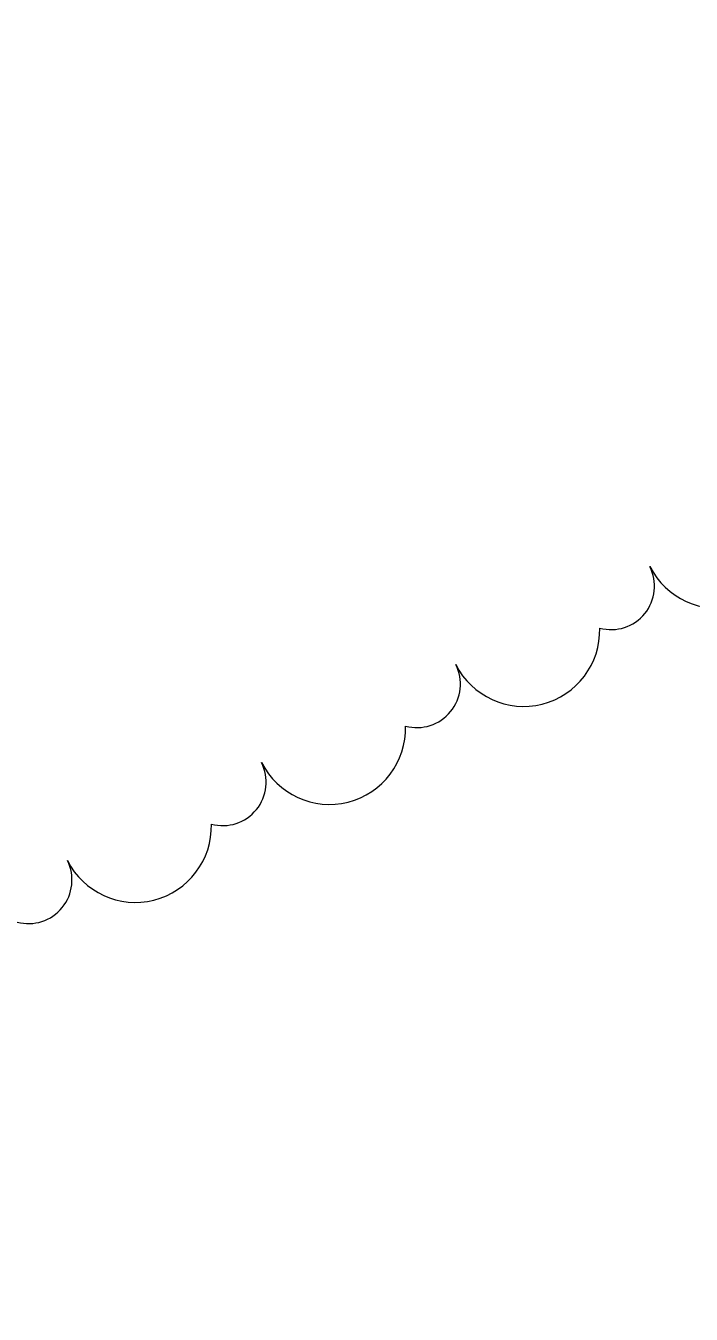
# Model space of a CAD drawing. Header units: metres. Extents: x 2682525 to 2683550, y 1250555 to 1251328.
# Drawn here: x 2683118.949 to 2683120.443, y 1250883.926 to 1250886.817 of the extents above; entities that cross this region are included whole.
import ezdxf

# ---------------------------------------------------------------- set-up
doc = ezdxf.new("R2010")
doc.units = ezdxf.units.M
doc.header["$PDMODE"] = 2
doc.header["$PDSIZE"] = -2
doc.linetypes.add('Verdeckt', pattern=[3, 2, -0.9999999999999999])
doc.linetypes.add('Verdeckt 0_75', pattern=[1.5, 0.75, -0.75])
for name, color, linetype, lineweight, true_color in [('2458 A U1_dwg-1', 9, 'Continuous', 18, 0x808080), ('_25_300 Bauteile 3D-Raum-NGF Nettogeschossfläche', 9, 'Continuous', 18, 0x808080), ('_25_300 Bauteile 3D-Tuer', 9, 'Continuous', 18, 0x808080), ('_25_Keine', 9, 'Continuous', 18, 0x808080), ('A-DETL-____-MBND-1', 7, 'Continuous', 18, 0xbf6000), ('A-DETL-____-MBND-3', 7, 'Verdeckt 0_75', 25, 0xbf6000), ('Bemassung', 9, 'Continuous', 18, 0x808080), ('G-____-REVC-OTLN-1', 1, 'Continuous', 18, 0xff0000)]:
    doc.layers.add(name, color=color, linetype=linetype, lineweight=lineweight, true_color=true_color)
for name, color, linetype, lineweight in [('A-____-____-DIMS', 7, 'Continuous', 9), ('A-DETL-____-MBND', 7, 'Verdeckt 0_75', 18), ('A-DETL-____-MBND-2', 7, 'Verdeckt 0_75', 25), ('Bemassung-1', 7, 'Continuous', 18), ('G-____-____-DIMS', 7, 'Continuous', 9), ('G-____-____-SYMB-1', 7, 'Verdeckt', 9), ('G-____-____-TEXT', 7, 'Continuous', 9)]:
    doc.layers.add(name, color=color, linetype=linetype, lineweight=lineweight)
doc.styles.add('Arial_3', font='arial.ttf', dxfattribs={"height": 125})
doc.styles.add('Arial_31', font='arial.ttf', dxfattribs={"width": 0.9, "height": 200})
doc.styles.add('ISOCP_2', font='isocp___.ttf', dxfattribs={"height": 125.8608217592593})
doc.dimstyles.new('2_0_mm_-_Arial', dxfattribs={"dimscale": 304.8, "dimtxt": 204.051879991394, "dimasz": 0.2460629921259842, "dimexe": 0.3280839895013123, "dimexo": 0.3280840109072179, "dimgap": 0.08202099737532807, "dimtad": 1, "dimdec": 1, "dimlfac": 0.001, "dimrnd": 0.09999999999999999, "dimzin": 0, "dimdsep": 46, "dimtxsty": 'Arial_31', "dimblk1": 'OBLIQUE', "dimblk2": 'OBLIQUE', "dimsah": 1, "dimcen": 0.09, "dimdle": 0.3280839895013123, "dimazin": 0, "dimtfac": 1, "dimtdec": 4, "dimtix": 1, "dimtmove": 0, "dimatfit": 3, "dimfxl": 1, "dimtvp": 1, "dimtfill": 1, "dimtolj": 1, "dimtzin": 0, "dimarcsym": 2})
doc.dimstyles.new('2_0_mm_-_Arial_1', dxfattribs={"dimscale": 304.8, "dimtxt": 204.051879991394, "dimasz": 0.2460629921259842, "dimexe": 0.3280839895013123, "dimexo": 0.3280840109072179, "dimgap": 0.08202099737532807, "dimtad": 1, "dimdec": 1, "dimlfac": 0.001, "dimrnd": 0.09999999999999999, "dimzin": 0, "dimdsep": 46, "dimtxsty": 'Arial_31', "dimblk1": 'OBLIQUE', "dimblk2": 'OBLIQUE', "dimsah": 1, "dimcen": 0.09, "dimdle": 0.3280839895013123, "dimazin": 0, "dimtfac": 1, "dimtdec": 4, "dimtix": 1, "dimtmove": 2, "dimatfit": 3, "dimfxl": 1, "dimtvp": 1, "dimtfill": 1, "dimtolj": 1, "dimtzin": 0, "dimarcsym": 2})

# ---------------------------------------------------------------- blocks, each defined once
blk = doc.blocks.new('2458 A U1_dwg_VW_SLASH-9045445-U01 Bodenplatte')
at = {"layer": 'Bemassung'}
for p, q in [((-45506.43437461599, -27429.74541309798), (-45394.18117310262, -27317.49221158462)), ((-45550.30777385928, -27373.6188123413), (-45338.06656292181, -27373.6188123413))]:
    blk.add_line(p, q, dxfattribs=at)
blk = doc.blocks.new('2458 A U1_dwg_VW_SLASH-9045448-U01 Bodenplatte')
at = {"layer": 'Bemassung'}
for p, q in [((-45506.43437461599, -27429.74541309833), (-45394.18117310262, -27317.49221158497)), ((-45550.30777385928, -27373.61881234164), (-45338.06656292181, -27373.61881234164))]:
    blk.add_line(p, q, dxfattribs=at)
blk = doc.blocks.new('2458 A U1_dwg_VW_SLASH-9045471-U01 Bodenplatte')
at = {"layer": 'Bemassung'}
for p, q in [((-45594.18117310261, -28424.0659907191), (-45706.43437461598, -28536.31919223245)), ((-45550.30777385931, -28480.19259147577), (-45762.54898479679, -28480.19259147577))]:
    blk.add_line(p, q, dxfattribs=at)
blk = doc.blocks.new('2458 A U1_dwg_VW_SLASH-9045473-U01 Bodenplatte')
at = {"layer": 'Bemassung'}
for p, q in [((-45506.43437461599, -28536.31919228281), (-45394.18117310262, -28424.06599076945)), ((-45550.30777385928, -28480.19259152613), (-45338.06656292181, -28480.19259152613))]:
    blk.add_line(p, q, dxfattribs=at)
blk = doc.blocks.new('2458 A U1_dwg_VW_SLASH-9045474-U01 Bodenplatte')
at = {"layer": 'Bemassung'}
for p, q in [((-45594.18117310261, -28424.06599076945), (-45706.43437461598, -28536.31919228281)), ((-45550.30777385931, -28480.19259152613), (-45762.54898479679, -28480.19259152613))]:
    blk.add_line(p, q, dxfattribs=at)
blk = doc.blocks.new('2458 A U1_dwg_VW_SLASH-9045476-U01 Bodenplatte')
at = {"layer": 'Bemassung'}
for p, q in [((-45506.43437461599, -28536.31919228315), (-45394.18117310262, -28424.06599076978)), ((-45550.30777385928, -28480.19259152647), (-45338.06656292181, -28480.19259152647))]:
    blk.add_line(p, q, dxfattribs=at)
blk = doc.blocks.new('2458 A U1_dwg-9041719-U01 Bodenplatte')
at = {"layer": '_25_300 Bauteile 3D-Raum-NGF Nettogeschossfläche', "flags": 128}
for points in [[(-78601.41820321049, -35967.62907878838), (-45650.3077738728, -35967.62907878838), (-45650.3077738728, -28020.37095639616)], [(-45650.30777390717, -28020.37095639569), (-45650.30777390717, -30857.6751980075), (-45450.30777388098, -30857.6751980075), (-45450.30777388098, -35967.62907895732), (-18554.10905387088, -35967.62907895732)]]:
    blk.add_lwpolyline(points, dxfattribs=at)
at = {"layer": '_25_300 Bauteile 3D-Tuer'}
for p, q in [((-45710.30777388102, -28020.43990764174), (-45710.30777388102, -33732.67519800748)), ((-45760.30777388099, -28670.17519800746), (-45760.30777388099, -30170.17519800746))]:
    blk.add_line(p, q, dxfattribs=at)
at = {"layer": '_25_300 Bauteile 3D-Tuer', "flags": 128}
for points in [[(-45710.30777388105, -28020.43990764174), (-45710.30777388105, -30857.6751980075), (-45670.30777388105, -30857.6751980075), (-45670.30777388105, -28020.25819435691)], [(-45710.30777388106, -33732.67519800748), (-45670.30777388105, -33732.67519800748), (-45670.30777388105, -28020.25819435691)]]:
    blk.add_lwpolyline(points, dxfattribs=at)
at = {"layer": '_25_Keine'}
blk.add_line((-45450.3077738767, -25101.90205808578), (-45450.3077738767, -30803.61818371649), dxfattribs=at)
at = {"layer": 'Bemassung'}
for p, q in [((-45650.30777385935, -28580.19259152614), (-45650.30777385935, -28020.37095639635)), ((-45650.30777385935, -28020.37095639635), (-45650.30777385935, -28580.19259147579)), ((-45450.30777385931, -28480.19259152613), (-45650.3077738593, -28480.19259152613))]:
    blk.add_line(p, q, dxfattribs=at)
at = {"layer": 'Bemassung', "flags": 128}
for points in [[(-45450.30777385931, -27273.61881234166), (-45450.30777385931, -30874.67519800748)], [(-45450.30777385931, -28580.19259152644), (-45450.30777385931, -27789.5065192366)], [(-45650.30777385935, -28020.37095639635), (-45650.30777385935, -30874.67519800751)]]:
    blk.add_lwpolyline(points, close=True, dxfattribs=at)
for points in [[(-26126.25617820831, -27373.61881234164), (-45338.06656292181, -27373.61881234164), (-45225.8253519843, -27373.61881234164)], [(-45874.79019573429, -28480.19259152613), (-45762.54898479679, -28480.19259152613), (-48358.06656378684, -28480.19259152613)], [(-42742.54898397527, -28480.19259152647), (-45338.06656292181, -28480.19259152647), (-45225.8253519843, -28480.19259152647)]]:
    blk.add_lwpolyline(points, dxfattribs=at)
for name in ['2458 A U1_dwg_VW_SLASH-9045445-U01 Bodenplatte', '2458 A U1_dwg_VW_SLASH-9045448-U01 Bodenplatte', '2458 A U1_dwg_VW_SLASH-9045471-U01 Bodenplatte', '2458 A U1_dwg_VW_SLASH-9045474-U01 Bodenplatte', '2458 A U1_dwg_VW_SLASH-9045473-U01 Bodenplatte', '2458 A U1_dwg_VW_SLASH-9045476-U01 Bodenplatte']:
    blk.add_blockref(name, (0, 0))
at = {"layer": 'Bemassung-1', "char_height": 125.8608217592593, "width": 236.8473635522664, "attachment_point": 2, "line_spacing_factor": 1.478621465017729, "style": 'ISOCP_2'}
for insert in [(-45328.22148978085, -27229.95222773188), (-45328.22148978084, -28336.52600691671)]:
    blk.add_mtext('20', dxfattribs=dict(at, insert=insert))
blk = doc.blocks.new('PE-HD_Bogen - Standard-V47-U01 Bodenplatte')
at = {"layer": 'A-DETL-____-MBND-3'}
for points in [[(-45690.21834172492, -27957.93990764174), (-45689.5934666876, -27903.81331990522), (-45689.5934666876, -27895.43990764175), (-45729.7689472349, -27895.43990764175), (-45730.09240635564, -27897.56954349868), (-45730.7176845529, -27917.98405541154), (-45731.01869730877, -27957.93990764174)], [(-45690.17575752343, -27957.93990764174), (-45689.53123094455, -27957.93990764174), (-45687.90956934427, -27941.36841406227), (-45683.61033435148, -27926.68990764175), (-45676.58705712063, -27913.74573381758), (-45667.43414404067, -27903.81331990691), (-45656.77535098924, -27897.56954349868), (-45645.33705712117, -27895.43990764175), (-45688.96859165066, -27895.43990764175), (-45689.29205077139, -27897.56954349868), (-45689.91732896869, -27917.98405541154), (-45690.21834172455, -27957.93990764174)], [(-45660.67525337089, -27957.93990764174), (-45659.16937341505, -27941.76371732284), (-45654.75435677783, -27926.68990764175), (-45647.73107954697, -27913.74573381758), (-45638.57816645921, -27903.81331990522), (-45627.73406435289, -27897.53504177761), (-45618.64204288536, -27895.43990764175), (-45646.2793321422, -27895.61534487872), (-45656.77535098924, -27897.56954349868), (-45667.43414403287, -27903.81331990522), (-45676.58705712063, -27913.74573381758), (-45683.61033435148, -27926.68990764175), (-45688.02535098868, -27941.76371732284), (-45689.53123094455, -27957.93990764174), (-45687.90956934429, -27957.93990764174)], [(-45689.29205077139, -28020.43990764174), (-45688.99523787828, -28020.26447044373), (-45689.34575720196, -28017.19775275088), (-45689.91732896934, -27997.89575982895), (-45690.21834172455, -27957.93990764174), (-45731.01869730877, -27957.93990764174), (-45730.39382227182, -28012.06649537828), (-45729.7689472349, -28020.43990764174)], [(-45688.96859165066, -28020.43990764174), (-45645.33705712117, -28020.43990764174), (-45656.77535098924, -28018.31027178481), (-45667.43414403285, -28012.06649537828), (-45676.58705712063, -28002.1340814659), (-45683.61033435148, -27989.18990764175), (-45688.14552037633, -27972.82523617772), (-45689.84643601243, -27957.93990764174), (-45690.21834172455, -27957.93990764174), (-45689.5934666876, -28012.06649537828), (-45689.29205077139, -28018.31027178481)], [(-45645.33705712117, -28020.43990764174), (-45618.63055891037, -28020.03970736907), (-45627.91937341558, -28018.31027178481), (-45638.57816645921, -28012.06649537828), (-45647.73107954697, -28002.1340814659), (-45654.75435677783, -27989.18990764175), (-45659.28954280268, -27972.82523617772), (-45660.67525337089, -27957.93990764174), (-45689.50314608616, -27958.2415957098), (-45687.90956934427, -27974.51140122123), (-45683.61033435148, -27989.18990764175), (-45676.58705712063, -28002.1340814659), (-45667.43414403287, -28012.06649537828), (-45656.77535098924, -28018.31027178481), (-45646.40857146178, -28020.24040801467)]]:
    blk.add_hatch(color=256, dxfattribs=at).paths.add_polyline_path(points)
h = blk.add_hatch(color=256, dxfattribs=at)
h.paths.add_polyline_path([(-45616.48107199094, -28020.43990623483), (-45616.49057795754, -28020.43567369928), (-45616.5038200916, -28020.43567369928)])
h.paths.add_polyline_path([(-45627.90666524965, -28018.31263785148), (-45638.60174960561, -28012.03314377278), (-45647.72399891861, -28002.13647864203), (-45654.76212849825, -27989.14888914736), (-45654.74772478057, -27989.20213067132), (-45647.72170125794, -28002.1442584497), (-45638.56668099335, -28012.07322340841), (-45627.91937341558, -28018.31027178481)])
at = {"layer": 'A-DETL-____-MBND-2'}
for p, q in [((-45688.96859165046, -27895.43990764175), (-45729.7689472347, -27895.43990764175)), ((-45616.48107954723, -27895.43990764175), (-45645.33705712089, -27895.43990764175)), ((-45663.41194744064, -27957.93990764172), (-45729.76894723485, -27957.93990764172)), ((-45663.41194744064, -27957.93990764172), (-45616.48107954748, -27957.93990764172)), ((-45729.7689472347, -28020.43990764174), (-45688.96859165046, -28020.43990764174)), ((-45645.33705712089, -28020.43990764174), (-45616.48107954723, -28020.43990764174))]:
    blk.add_line(p, q, dxfattribs=at)
at = {"layer": 'A-DETL-____-MBND-2', "flags": 128}
for points in [[(-45688.96859165043, -27895.43990764175), (-45666.63755724797, -27895.43990764175), (-45647.34569951014, -27895.43990764175), (-45645.33705712084, -27895.43990764175)], [(-45645.33705712084, -28020.43990764174), (-45664.07953014632, -28020.43990764174), (-45686.1905882762, -28020.43990764174), (-45688.96859165043, -28020.43990764174)]]:
    blk.add_lwpolyline(points, dxfattribs=at)
at = {"layer": 'A-DETL-____-MBND-2'}
for centre, ratio, start_param, end_param in [((-45729.76894723485, -27957.93990764172), 0.01999600118212402, 4.712388980384685, 7.853981633974485), ((-45616.48107954748, -27957.93990764172), 0.7071067811741959, 4.712388980384685, 7.853981633974485), ((-45729.76894723485, -27957.93990764172), 0.01999600118212402, 1.570796326794898, 4.712388980384685), ((-45616.48107954748, -27957.93990764172), 0.7071067811739631, 1.570796326794898, 4.712388980384685)]:
    blk.add_ellipse(centre, major_axis=(0, 62.5), ratio=ratio, start_param=start_param, end_param=end_param, dxfattribs=at)
blk = doc.blocks.new('PE-HD_Bogen - Standard-V48-U01 Bodenplatte')
at = {"layer": 'A-DETL-____-MBND-3'}
for points in [[(-45612.31290556801, -27957.93567510621), (-45610.42733711476, -27940.4631471701), (-45606.3920089748, -27926.6856751062), (-45598.67900607808, -27912.99303565896), (-45590.21581865581, -27903.80908736967), (-45579.55702561196, -27897.56531096314), (-45568.11873174361, -27895.4356751062), (-45596.53347199813, -27895.4356751062), (-45607.97176586646, -27897.56531096314), (-45619.39107792007, -27904.63437539767), (-45627.78347199831, -27913.74150128205), (-45634.80674922937, -27926.6856751062), (-45639.22176586666, -27941.7594847873), (-45640.72764582253, -27957.93567510621)], [(-45612.09613281664, -27957.93567510621), (-45609.89037649227, -27941.7594847873), (-45603.64660008574, -27926.6856751062), (-45593.71418617338, -27913.74150128205), (-45579.55702561196, -27903.30665181212), (-45565.69620266811, -27897.56531096314), (-45549.52001234917, -27895.4356751062), (-45572.50913555846, -27896.25310133236), (-45580.77001234916, -27898.27586214285), (-45590.21581865581, -27903.80908736967), (-45599.36873174381, -27913.74150128205), (-45606.3920089748, -27926.6856751062), (-45610.80702561214, -27941.7594847873), (-45612.31290556801, -27957.93567510621)], [(-45579.55702561192, -28020.4356751062), (-45569.09890098435, -28020.25318254351), (-45580.77001234923, -28017.59548806955), (-45590.21581865581, -28012.06226284273), (-45599.36873174381, -28002.12984893037), (-45606.3920089748, -27989.1856751062), (-45610.92680098295, -27972.82523617772), (-45612.31290556801, -27957.93567510621), (-45640.72764582253, -27957.93567510621), (-45638.60694240178, -27976.21100403734), (-45634.80674922937, -27989.1856751062), (-45627.78347199831, -28002.12984893037), (-45618.63055891033, -28012.06226284273), (-45607.958955939, -28018.30842426238), (-45593.71418617338, -28020.4356751062), (-45580.77001234928, -28020.4356751062)], [(-45549.52001234917, -28020.4356751062), (-45565.69620266811, -28018.30603924927), (-45580.7700123492, -28012.06226284273), (-45593.71418617338, -28002.12984893037), (-45603.64660008574, -27989.1856751062), (-45610.0658189508, -27972.82523617772), (-45612.02001234944, -27961.08193947348), (-45610.80702561214, -27974.11186542511), (-45606.3920089748, -27989.1856751062), (-45598.6790061216, -28002.87831450626), (-45590.21581865581, -28012.06226284273), (-45578.06899845878, -28018.58308720922), (-45565.69620266812, -28020.36952312552), (-45556.06851916156, -28020.25318254351)]]:
    blk.add_hatch(color=256, dxfattribs=at).paths.add_polyline_path(points)
at = {"layer": 'A-DETL-____-MBND-2'}
for p, q in [((-45568.11873174369, -27895.4356751062), (-45596.53347199823, -27895.4356751062)), ((-45549.52001234904, -27957.93567510617), (-45596.53347199813, -27957.93567510617)), ((-45596.53347199823, -28020.4356751062), (-45568.11873174369, -28020.4356751062))]:
    blk.add_line(p, q, dxfattribs=at)
at = {"layer": 'A-DETL-____-MBND-2', "flags": 128}
for points in [[(-45612.02001234922, -27957.93567510621), (-45607.93213588775, -27935.70340523285), (-45596.20324999018, -27916.37938408591), (-45578.36763422708, -27902.49142642342), (-45556.75840200184, -27895.85624441261), (-45549.52001234922, -27895.4356751062)], [(-45568.11873174368, -27895.4356751062), (-45555.15839479514, -27895.4356751062), (-45549.64915371278, -27895.4356751062), (-45549.52001234917, -27895.4356751062)], [(-45549.52001234922, -27895.4356751062), (-45527.28774247598, -27899.52355156769), (-45507.96372132907, -27911.25243746531), (-45494.07576366649, -27929.08805322846), (-45487.44058165573, -27950.69728545383), (-45487.02001234934, -27957.93567510621)], [(-45549.52001234922, -28020.4356751062), (-45571.7522822227, -28016.34779864472), (-45591.07630336957, -28004.6189127471), (-45604.96426103196, -27986.78329698394), (-45611.59944304281, -27965.17406475858), (-45612.02001234922, -27957.93567510621)], [(-45487.02001234934, -27957.93567510621), (-45491.10788881077, -27980.16794497956), (-45502.8367747084, -27999.4919661265), (-45520.67239047165, -28013.37992378899), (-45542.28162269709, -28020.0151057998), (-45549.52001234922, -28020.4356751062)], [(-45549.52001234917, -28020.4356751062), (-45553.60859997867, -28020.4356751062), (-45565.34785739234, -28020.4356751062), (-45568.11873174368, -28020.4356751062)]]:
    blk.add_lwpolyline(points, dxfattribs=at)
at = {"layer": 'A-DETL-____-MBND-2'}
for radius, start, end in [(62.50000000000728, 0, 180), (62.49999999999272, 180, 0)]:
    blk.add_arc((-45549.52001234944, -27957.93567510617), radius, start, end, dxfattribs=at)
for major_axis, ratio, start_param, end_param in [((0, 62.49999999999635), 0.7071067811908844, 4.712388980384685, 7.853981633974485), ((0, 62.5), 0.7071067811907269, 1.570796326794898, 4.712388980384685)]:
    blk.add_ellipse((-45596.53347199813, -27957.93567510617), major_axis=major_axis, ratio=ratio, start_param=start_param, end_param=end_param, dxfattribs=at)
blk = doc.blocks.new('_Oblique')
at = {"color": 0, "linetype": 'ByBlock', "lineweight": -2}
blk.add_line((-0.5, -0.5), (0.5, 0.5), dxfattribs=at)
blk = doc.blocks.new('*D1807')
at = {"layer": 'A-____-____-DIMS', "color": 0, "lineweight": -2, "transparency": 16777216}
for p, q in [((2683068.897622096, 1250867.009540824), (2683135.861756529, 1250900.785341326)), ((2683053.688199543, 1250859.338114525), (2683068.897622096, 1250867.009540824)), ((2683053.688199543, 1250859.338114525), (2682986.72406511, 1250825.562314023)), ((2683113.74310552, 1250778.098576879), (2683113.932022766, 1250777.724028246)), ((2683098.698719751, 1250770.099947516), (2683098.722600213, 1250770.052601948))]:
    blk.add_line(p, q, dxfattribs=at)
at = {"layer": 'A-____-____-DIMS', "color": 0, "lineweight": -2, "transparency": 16777216, "xscale": 74.99999999999999, "yscale": 74.99999999999999, "zscale": 74.99999999999999}
for p, rotation in [((2683068.897622096, 1250867.009540824), 206.7657572042305), ((2683053.688199543, 1250859.338114525), 26.76575720423048)]:
    blk.add_blockref('_Oblique', p, dxfattribs=dict(at, rotation=rotation))
at = {"layer": 'A-____-____-DIMS', "color": 0, "transparency": 16777216, "insert": (2683004.047613651, 1250976.668747653), "char_height": 200, "width": 911.641014607705, "attachment_point": 5, "rotation": 26.76575720423047, "style": 'Arial_31', "bg_fill": 3, "box_fill_scale": 1.1, "bg_fill_color": 256, "bg_fill_true_color": 13158600, "bg_fill_transparency": 0}
blk.add_mtext('\\A1;0.0', dxfattribs=at)
at = {"layer": 'Defpoints', "color": 0, "transparency": 16777216}
for p in [(2683068.708701911, 1250867.384095282), (2683068.897622096, 1250867.009540824), (2683053.664316143, 1250859.385465919)]:
    blk.add_point(p, dxfattribs=at)
blk = doc.blocks.new('*D1808')
at = {"layer": 'A-____-____-DIMS', "color": 0, "lineweight": -2, "transparency": 16777216}
for p, q in [((2683101.306229421, 1250883.356000871), (2683168.270363854, 1250917.131801374)), ((2683068.897622741, 1250867.009539544), (2683001.933488308, 1250833.233739042)), ((2683146.196746825, 1250794.355752247), (2683146.340630091, 1250794.070488293)), ((2683113.74310552, 1250778.098576879), (2683113.932023411, 1250777.724026967))]:
    blk.add_line(p, q, dxfattribs=at)
at = {"layer": 'A-____-____-DIMS', "color": 0, "transparency": 16777216, "insert": (2682617.72699169, 1250788.948338999), "char_height": 200, "width": 911.641014607705, "attachment_point": 1, "rotation": 26.76575720423047, "line_spacing_factor": 0.9417779076525878, "style": 'Arial_31', "bg_fill": 3, "box_fill_scale": 1.1, "bg_fill_color": 256, "bg_fill_true_color": 13158600, "bg_fill_transparency": 0}
blk.add_mtext('\\A1;0.0', dxfattribs=at)
at = {"layer": 'A-____-____-DIMS', "color": 0, "lineweight": -2, "transparency": 16777216}
blk.add_line((2683068.897622741, 1250867.009539544), (2683101.306229421, 1250883.356000871), dxfattribs=at)
at = {"layer": 'Defpoints', "color": 0, "transparency": 16777216}
for p in [(2683101.162343216, 1250883.641270651), (2683101.306229421, 1250883.356000871), (2683068.708701911, 1250867.384095282)]:
    blk.add_point(p, dxfattribs=at)
at = {"layer": 'A-____-____-DIMS', "color": 0, "lineweight": -2, "transparency": 16777216, "xscale": 74.99999999999999, "yscale": 74.99999999999999, "zscale": 74.99999999999999}
for p, rotation in [((2683101.306229421, 1250883.356000871), 206.7657572042305), ((2683068.897622741, 1250867.009539544), 26.76575720423048)]:
    blk.add_blockref('_Oblique', p, dxfattribs=dict(at, rotation=rotation))
blk = doc.blocks.new('*D1809')
at = {"layer": 'A-____-____-DIMS', "color": 0, "lineweight": -2, "transparency": 16777216}
for p, q in [((2683132.910514814, 1250899.296771893), (2683199.874649247, 1250933.072572396)), ((2683101.30623005, 1250883.355999624), (2683132.910514814, 1250899.296771893)), ((2683101.30623005, 1250883.355999624), (2683034.342095617, 1250849.580199121)), ((2683177.801724807, 1250810.295150137), (2683177.944915484, 1250810.011259315)), ((2683146.196746825, 1250794.355752247), (2683146.34063072, 1250794.070487046))]:
    blk.add_line(p, q, dxfattribs=at)
at = {"layer": 'A-____-____-DIMS', "color": 0, "lineweight": -2, "transparency": 16777216, "xscale": 74.99999999999999, "yscale": 74.99999999999999, "zscale": 74.99999999999999}
for p, rotation in [((2683132.910514814, 1250899.296771893), 206.7657572042305), ((2683101.30623005, 1250883.355999624), 26.76575720423048)]:
    blk.add_blockref('_Oblique', p, dxfattribs=dict(at, rotation=rotation))
at = {"layer": 'A-____-____-DIMS', "color": 0, "transparency": 16777216, "insert": (2683059.863075263, 1251004.821305737), "char_height": 200, "width": 911.641014607705, "attachment_point": 5, "rotation": 26.76575720423047, "style": 'Arial_31', "bg_fill": 3, "box_fill_scale": 1.1, "bg_fill_color": 256, "bg_fill_true_color": 13158600, "bg_fill_transparency": 0}
blk.add_mtext('\\A1;0.0', dxfattribs=at)
at = {"layer": 'Defpoints', "color": 0, "transparency": 16777216}
for p in [(2683132.767321199, 1250899.58066854), (2683132.910514814, 1250899.296771893), (2683101.162343216, 1250883.641270651)]:
    blk.add_point(p, dxfattribs=at)
blk = doc.blocks.new('Family - ___-9052579-U01 Bodenplatte')
at = {"layer": 'G-____-REVC-OTLN-1'}
for centre, radius, start, end in [((-46009.41819337109, -28624.22793742263), 97.6470588235309, 228.189685104222, 0), ((-45740.88878160637, -28624.22793742263), 170.882352941182, 180, 334.7912347032405), ((-45521.18289925343, -28624.22793742263), 97.64705882353576, 228.1896851042208, 0), ((-45252.65348748872, -28624.22793742263), 170.8823529411748, 180, 334.7912347032415), ((-45032.94760513579, -28624.22793742263), 97.6470588235309, 228.189685104222, 0), ((-44764.41819337107, -28624.22793742263), 170.882352941182, 180, 334.7912347032406), ((-44544.71231101814, -28624.22793742263), 97.64705882352605, 228.1896851042237, 0), ((-44276.18289925343, -28624.22793742263), 170.8823529411748, 180, 334.7912347032415)]:
    blk.add_arc(centre, radius, start, end, dxfattribs=at)

msp = doc.modelspace()

# ---------------------------------------------------------------- hatches: boundary and pattern name
at = {"layer": 'A-DETL-____-MBND-1'}
for points in [[(2683119.09417836, 1250885.646097416), (2683119.107662286, 1250885.655283722), (2683119.118309168, 1250885.667646909), (2683119.125393437, 1250885.682344447), (2683119.128432313, 1250885.698374722), (2683119.126790515, 1250885.715870354), (2683119.121835308, 1250885.730047361), (2683119.112649002, 1250885.743531287), (2683119.100285815, 1250885.754178168), (2683119.085588277, 1250885.761262438), (2683119.069558003, 1250885.764301314), (2683119.053287427, 1250885.763087702), (2683119.037885364, 1250885.757704309), (2683119.024401437, 1250885.748518003), (2683119.013754556, 1250885.736154815), (2683119.006670287, 1250885.721457278), (2683119.003631411, 1250885.705427003), (2683119.004845022, 1250885.689156428), (2683119.010228415, 1250885.673754364), (2683119.019414722, 1250885.660270438), (2683119.031777909, 1250885.649623557), (2683119.046475446, 1250885.642539287), (2683119.062505721, 1250885.639500411), (2683119.078776297, 1250885.640714022)], [(2683118.966792464, 1250885.651830619), (2683118.984600882, 1250885.660817683), (2683118.978655644, 1250885.675946862), (2683118.975807924, 1250885.691393216), (2683118.976248432, 1250885.706112909), (2683118.979947464, 1250885.719102978), (2683118.986655679, 1250885.729479556), (2683118.995897315, 1250885.736526107), (2683118.9763525, 1250885.72621261), (2683118.968836722, 1250885.720484457), (2683118.962134013, 1250885.710108124), (2683118.958437547, 1250885.697117173), (2683118.957999232, 1250885.682396917), (2683118.960848938, 1250885.666950517), (2683118.966787463, 1250885.65184334)], [(2683119.034405573, 1250885.615944097), (2683119.052202151, 1250885.624925188), (2683119.041038081, 1250885.621679381), (2683119.028714103, 1250885.622451129), (2683119.016067868, 1250885.627194694), (2683119.003965988, 1250885.635586508), (2683118.992541737, 1250885.648157099), (2683118.984600882, 1250885.660817683), (2683118.966792464, 1250885.651830619), (2683118.975424767, 1250885.638067619), (2683118.98615757, 1250885.626599444), (2683118.99825945, 1250885.61820763), (2683119.010905685, 1250885.613464065), (2683119.023234454, 1250885.612692017), (2683119.032293433, 1250885.615329222)]]:
    msp.add_hatch(color=256, dxfattribs=at).paths.add_polyline_path(points)
h = msp.add_hatch(color=256, dxfattribs=at)
h.paths.add_polyline_path([(2683119.019414722, 1250885.660270438), (2683119.010228415, 1250885.673754364), (2683119.010479815, 1250885.673255938), (2683119.018678651, 1250885.661340202)])
h.paths.add_polyline_path([(2683118.97865634, 1250885.675947213), (2683118.975809911, 1250885.691394218), (2683118.97625135, 1250885.70611438), (2683118.979950572, 1250885.719104547), (2683118.979940785, 1250885.719089401), (2683118.976245964, 1250885.706104237), (2683118.975809331, 1250885.691374868), (2683118.97865514, 1250885.675949592)])

# ---------------------------------------------------------------- linework, layer by layer
at = {"layer": 'A-DETL-____-MBND'}
msp.add_open_spline([(2683066.009390901, 1250869.679863096), (2683066.288205003, 1250869.551325586), (2683067.039320472, 1250869.18605556), (2683068.808618498, 1250868.554809036), (2683071.657237757, 1250869.494124548), (2683074.467321273, 1250871.018365242), (2683078.195421315, 1250872.859749516), (2683083.158512379, 1250875.383371573), (2683088.800458998, 1250878.256991499), (2683094.67246607, 1250881.112386641), (2683097.951854891, 1250882.94699488), (2683100.081408632, 1250883.879558791), (2683100.187642982, 1250884.43076455), (2683100.919117485, 1250885.016465895), (2683101.844521929, 1250884.711114088), (2683103.967648854, 1250886.004076284), (2683109.204590926, 1250888.417601884), (2683115.754953569, 1250891.836530144), (2683122.446522959, 1250895.24131188), (2683126.497124689, 1250897.270196159), (2683129.520615935, 1250898.811156605), (2683132.804656584, 1250900.260438276), (2683134.067093911, 1250906.573856538), (2683135.558020153, 1250913.796773206), (2683138.657477513, 1250918.602886364), (2683139.889302063, 1250920.906158589)], degree=3, knots=[0, 0, 0, 0, 3.021816965252346, 8.2668153199768, 17.95102877688316, 30.86478291184385, 40.23480069127133, 58.74610483870741, 85.71719350426484, 102.6006594184549, 122.8063238274784, 123.1988405673681, 125.0105717409506, 127.673553189531, 131.444065486728, 133.3966811922206, 151.4499517304334, 188.9907190902837, 205.6325642785124, 225.4757952452216, 233.4027051389572, 239.3167187433414, 259.753894699282, 288.8823652494151, 314.5908583427087, 314.5908583427087, 314.5908583427087, 314.5908583427087], dxfattribs=at)
at = {"layer": 'A-DETL-____-MBND-2'}
for p, q in [((2683119.122324858, 1250885.590293969), (2683119.009738865, 1250885.813507755)), ((2683118.954424969, 1250885.645607866), (2683119.177638755, 1250885.758193859)), ((2683118.995897315, 1250885.736526107), (2683118.978088897, 1250885.727539043)), ((2683119.066031862, 1250885.701900862), (2683119.0494259, 1250885.693525041)), ((2683119.006247235, 1250885.67174157), (2683118.980483027, 1250885.658746455)), ((2683119.006247235, 1250885.67174157), (2683119.024055653, 1250885.680728634)), ((2683119.006247235, 1250885.67174157), (2683119.024055653, 1250885.680728634)), ((2683119.0494259, 1250885.693525041), (2683119.024055653, 1250885.680728634)), ((2683118.980483027, 1250885.658746455), (2683118.941526387, 1250885.639097256)), ((2683119.034405573, 1250885.615944097), (2683119.052213991, 1250885.624931161))]:
    msp.add_line(p, q, dxfattribs=at)
for centre, radius, start, end in [((2683119.066031862, 1250885.701900862), 0.06250000000000727, 26.76575720423047, 206.7657572042305), ((2683119.051958613, 1250885.729802586), 0.03125, 296.7657452933528, 116.7657452933528), ((2683119.066031862, 1250885.701900862), 0.0625, 206.7657572042305, 26.76575720423047), ((2683119.080105111, 1250885.673999139), 0.03124999999999272, 116.7657452933528, 296.7657452933528)]:
    msp.add_arc(centre, radius, start, end, dxfattribs=at)
for centre, major_axis, ratio, start_param, end_param in [((2683119.006247235, 1250885.67174157), (-0.02815833810405676, 0.05579747301820945), 0.707106773246668, 0, 1.570796326794951), ((2683119.024055653, 1250885.680728634), (-0.02815833810408213, 0.05579747301819663), 0.7071067732466682, 0, 1.570796326794636), ((2683119.006247235, 1250885.67174157), (-0.02815833810408213, 0.05579747301819663), 0.7071067732466682, 4.712388980384423, 6.283185307179098), ((2683119.024055653, 1250885.680728634), (-0.02815833810405676, 0.05579747301820945), 0.707106773246668, 4.712388980384745, 6.283185307179747), ((2683119.024055653, 1250885.680728634), (-0.02815833810405676, 0.05579747301820945), 0.7071067732466682, 3.141592653589948, 4.712388980384745), ((2683119.006247235, 1250885.67174157), (-0.02815833810405676, 0.05579747301820945), 0.707106773246668, 3.141592653590112, 4.712388980384745), ((2683119.006247235, 1250885.67174157), (-0.02815833810405676, 0.05579747301820945), 0.7071067732466682, 1.570796326794952, 3.141592653590112), ((2683119.024055653, 1250885.680728634), (-0.02815833810405676, 0.05579747301820945), 0.7071067732467844, 1.570796326794952, 3.141592653589948)]:
    msp.add_ellipse(centre, major_axis=major_axis, ratio=ratio, start_param=start_param, end_param=end_param, dxfattribs=at)
at = {"layer": 'G-____-____-DIMS'}
for p, q in [((2683118.989800801, 1250885.224496795), (2683120.120051222, 1250885.794579711)), ((2683118.716153382, 1250885.525422183), (2683118.989800801, 1250885.224496795))]:
    msp.add_line(p, q, dxfattribs=at)

# ---------------------------------------------------------------- block references
at = {"layer": '2458 A U1_dwg-1', "xscale": 0.001, "yscale": 0.001, "zscale": 0.001, "rotation": 26.76575494316579}
msp.add_blockref('2458 A U1_dwg-9041719-U01 Bodenplatte', (2683147.144467305, 1250931.177239274), dxfattribs=at)
at = {"layer": 'A-DETL-____-MBND-2', "xscale": 0.001, "yscale": 0.001, "zscale": 0.001, "rotation": 26.76575494316579}
for name in ['PE-HD_Bogen - Standard-V48-U01 Bodenplatte', 'PE-HD_Bogen - Standard-V47-U01 Bodenplatte']:
    msp.add_blockref(name, (2683147.144467305, 1250931.177239274), dxfattribs=at)

# ---------------------------------------------------------------- next in the draw order: texts
at = {"layer": 'G-____-____-DIMS', "insert": (2683119.008768208, 1250885.430808737), "char_height": 0.125, "width": 1.334488368200837, "attachment_point": 1, "rotation": 26.765754943165796, "line_spacing_factor": 0.9417779076525877, "style": 'Arial_3', "bg_fill": 3, "box_fill_scale": 1.25, "bg_fill_color": 256, "bg_fill_true_color": 13158600, "bg_fill_transparency": 0}
msp.add_mtext('454.67 m.ü.M.', dxfattribs=at)

# ---------------------------------------------------------------- next in the draw order: linework, layer by layer
at = {"layer": 'G-____-____-SYMB-1'}
msp.add_line((2683051.248408886, 1250849.790160504), (2683152.079427231, 1250900.647952584), dxfattribs=at)
at = {"layer": 'G-____-____-TEXT'}
for q in [(2683119.322386423, 1250886.288426764), (2683119.091432541, 1250885.862674963), (2683119.16502758, 1250885.830341089)]:
    msp.add_line((2683119.067894229, 1250885.709177813), q, dxfattribs=at)

# ---------------------------------------------------------------- next in the draw order: texts
at = {"layer": 'G-____-____-TEXT', "insert": (2683119.315156389, 1250886.469300447), "char_height": 0.125, "width": 1.579324375, "attachment_point": 1, "rotation": 26.765754943165796, "style": 'Arial_3', "bg_fill": 3, "box_fill_scale": 1.25, "bg_fill_color": 256, "bg_fill_true_color": 13158600, "bg_fill_transparency": 0}
msp.add_mtext('Rinnenanschluss', dxfattribs=at)

# ---------------------------------------------------------------- next in the draw order: texts
at = {"layer": 'G-____-____-TEXT', "insert": (2683119.404521521, 1250886.292124504), "char_height": 0.125, "width": 1.0141346875, "attachment_point": 1, "rotation": 26.765754943165796, "style": 'Arial_3', "bg_fill": 3, "box_fill_scale": 1.25, "bg_fill_color": 256, "bg_fill_true_color": 13158600, "bg_fill_transparency": 0}
msp.add_mtext('Tiefgarage', dxfattribs=at)

# ---------------------------------------------------------------- next in the draw order: dimensions: what is measured, and where the dimension line sits
at = {"layer": 'A-____-____-DIMS'}
dim = msp.add_linear_dim(base=(2683068.897622096, 1250867.009540824), p1=(2683053.664316142, 1250859.385465919), p2=(2683068.708701911, 1250867.384095282), angle=26.76575720423047, dimstyle='2_0_mm_-_Arial', override={"dimpost": '<>', "dimfxl": 17038.5332360565}, dxfattribs=at)
dim.commit()
dim.dimension.update_dxf_attribs({"geometry": '*D1807', "text_midpoint": (2683004.047613651, 1250976.668747653)})

# ---------------------------------------------------------------- next in the draw order: dimensions: what is measured, and where the dimension line sits
dim = msp.add_linear_dim(base=(2683101.306229421, 1250883.356000871), p1=(2683068.708701911, 1250867.384095282), p2=(2683101.162343216, 1250883.641270651), angle=26.76575720423047, dimstyle='2_0_mm_-_Arial_1', override={"dimpost": '<>', "dimfxl": 36297.85923366722}, dxfattribs=at)
dim.commit()
dim.dimension.update_dxf_attribs({"geometry": '*D1808', "text_midpoint": (2683084.754535631, 1250875.177022492), "dimtype": 160})

# ---------------------------------------------------------------- next in the draw order: dimensions: what is measured, and where the dimension line sits
dim = msp.add_linear_dim(base=(2683132.910514814, 1250899.296771893), p1=(2683101.162343216, 1250883.641270651), p2=(2683132.767321198, 1250899.58066854), angle=26.76575720423047, dimstyle='2_0_mm_-_Arial', override={"dimpost": '<>', "dimfxl": 35396.87893486193}, dxfattribs=at)
dim.commit()
dim.dimension.update_dxf_attribs({"geometry": '*D1809', "text_midpoint": (2683059.863075263, 1251004.821305737)})

# ---------------------------------------------------------------- next in the draw order: block references
at = {"layer": 'G-____-REVC-OTLN-1', "xscale": 0.001, "yscale": 0.001, "zscale": 0.001, "rotation": 26.76575494316579}
msp.add_blockref('Family - ___-9052579-U01 Bodenplatte', (2683147.144467305, 1250931.177239274), dxfattribs=at)

doc.saveas('drawing.dxf')
